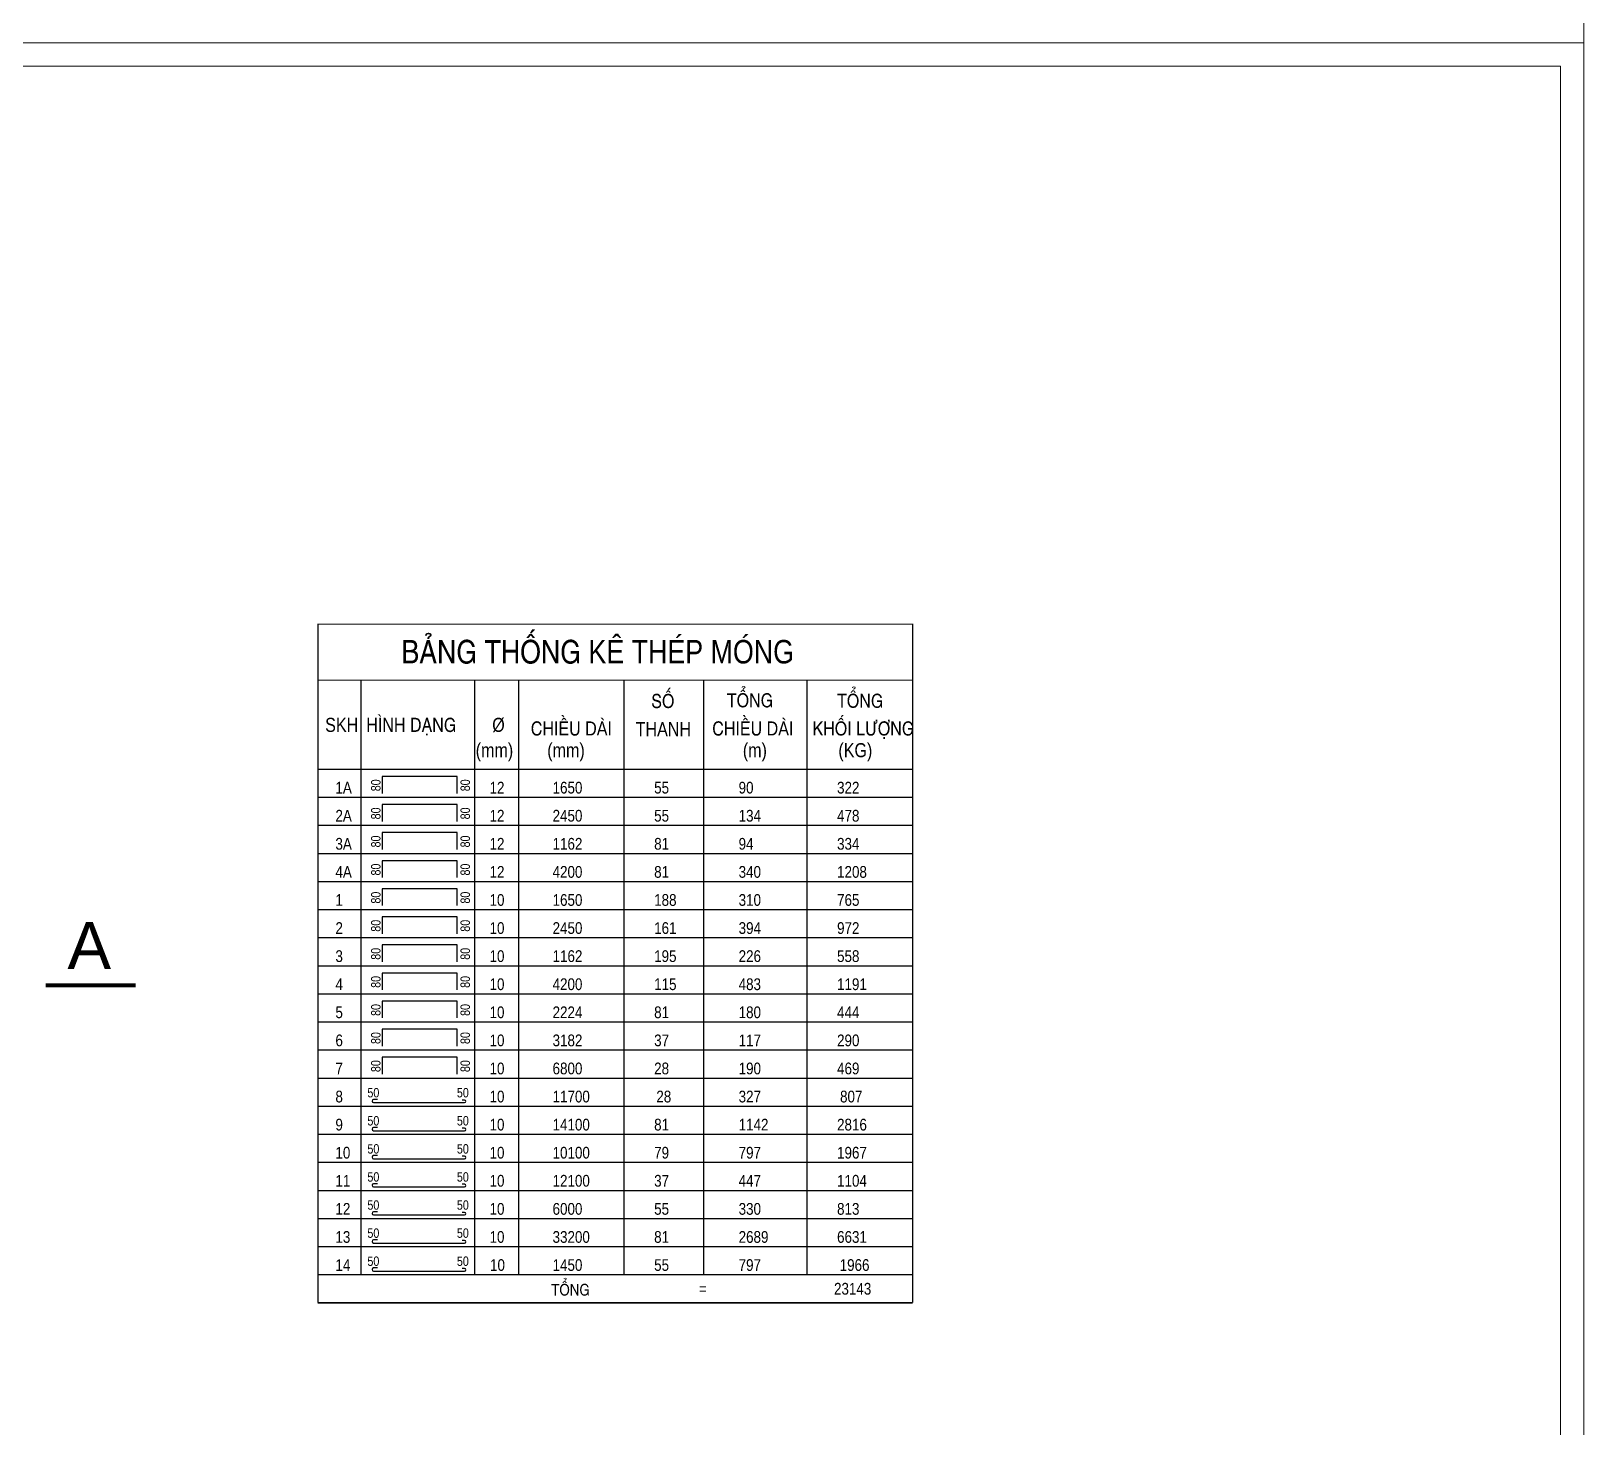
# Model space of a CAD drawing. Extents: x -1107188 to -523840, y 39692 to 514392.
# Drawn here: x -1056369 to -1023188, y 69517 to 99342 of the extents above; entities that cross this region are included whole.
import ezdxf
from ezdxf.enums import TextEntityAlignment as Align

# ---------------------------------------------------------------- set-up
doc = ezdxf.new("R2010")
doc.units = 0
doc.layers.get('0').update_dxf_attribs({"color": 255, "linetype": 'CONTINUOUS'})
doc.layers.add('00-KICH THUOC', color=6, linetype='CONTINUOUS', lineweight=9)
doc.layers.add('cot', color=4, linetype='CONTINUOUS', lineweight=0)
for name, color, linetype in [('TEXT', 7, 'CONTINUOUS'), ('THEP', 6, 'CONTINUOUS'), ('TUONG', 131, 'CONTINUOUS')]:
    doc.layers.add(name, color=color, linetype=linetype)
doc.styles.add('DIM-NEW', font='')
doc.styles.add('SO BV', font='', dxfattribs={"height": 200})
doc.styles.add('TEN BV', font='', dxfattribs={"height": 350})
doc.styles.add('VNI-HELVE', font='')
doc.styles.get('DIM-NEW').set_extended_font_data('VNI-Helve-Condense')
doc.styles.get('SO BV').set_extended_font_data('VNI-Helve-Condense')
doc.styles.get('TEN BV').set_extended_font_data('VNI-Helve-Condense', bold=True)
doc.styles.get('VNI-HELVE').set_extended_font_data('VNI-Helve')

# ---------------------------------------------------------------- blocks, each defined once
blk = doc.blocks.new('KHUNGTEN')
at = {"color": 3, "linetype": 'Continuous'}
for points in [[(-593653, 217892), (-593653, 277292), (-509653, 277292), (-509653, 217892), (-593653, 217892)], [(-593153, 218392), (-593153, 276792), (-510153, 276792), (-510153, 218392)]]:
    blk.add_lwpolyline(points, close=True, dxfattribs=at)
at = {"style": 'TEN BV'}
for tag, p in [('TEB_BV', (-518299, 222628)), ('LOAI_BV', (-511918, 220684)), ('TL', (-512164, 219751))]:
    blk.add_attdef(tag, p, '', height=350, dxfattribs=at)
at = {"style": 'SO BV'}
for tag, p in [('SOBV', (-510673, 221020)), ('TONGSOBV', (-510673, 220591))]:
    blk.add_attdef(tag, text='', height=200, dxfattribs=at).set_placement(p, align=Align.CENTER)

msp = doc.modelspace()

# ---------------------------------------------------------------- linework, layer by layer
at = {"layer": 'cot', "lineweight": -2, "ltscale": 10}
for p, q in [((-1050238.43, 83571.604), (-1049325.89, 83571.604)), ((-1049325.89, 83571.604), (-1037533.212, 83571.604)), ((-1050238.43, 82971.604), (-1049325.89, 82971.604)), ((-1049325.89, 82971.604), (-1037533.212, 82971.604)), ((-1050238.43, 82371.604), (-1049325.89, 82371.604)), ((-1050238.43, 82371.604), (-1049325.89, 82371.604)), ((-1049325.89, 82371.604), (-1037533.212, 82371.604)), ((-1050238.43, 81771.604), (-1049325.89, 81771.604)), ((-1049325.89, 81771.604), (-1037533.212, 81771.604)), ((-1050238.43, 81171.604), (-1049325.89, 81171.604)), ((-1049325.89, 81171.604), (-1037533.212, 81171.604)), ((-1050238.43, 80571.604), (-1049325.89, 80571.604)), ((-1049325.89, 80571.604), (-1037533.212, 80571.604)), ((-1050238.43, 79971.604), (-1049325.89, 79971.604)), ((-1049325.89, 79971.604), (-1037533.212, 79971.604)), ((-1050238.43, 79371.604), (-1049325.89, 79371.604)), ((-1050238.43, 79371.604), (-1049325.89, 79371.604)), ((-1049325.89, 79371.604), (-1037533.212, 79371.604)), ((-1050238.43, 78771.604), (-1049325.89, 78771.604)), ((-1049325.89, 78771.604), (-1037533.212, 78771.604)), ((-1050238.43, 78171.604), (-1049325.89, 78171.604)), ((-1049325.89, 78171.604), (-1037533.212, 78171.604)), ((-1050238.43, 77571.604), (-1049325.89, 77571.604)), ((-1049325.89, 77571.604), (-1037533.212, 77571.604)), ((-1050238.43, 76971.604), (-1049325.89, 76971.604)), ((-1050238.43, 76971.604), (-1049325.89, 76971.604)), ((-1049325.89, 76971.604), (-1037533.212, 76971.604)), ((-1049325.89, 76971.604), (-1037533.212, 76971.604)), ((-1050238.43, 76371.604), (-1049325.89, 76371.604)), ((-1049325.89, 76371.604), (-1037533.212, 76371.604)), ((-1050238.43, 75771.604), (-1049325.89, 75771.604)), ((-1049325.89, 75771.604), (-1037533.212, 75771.604)), ((-1050238.43, 75171.604), (-1049325.89, 75171.604)), ((-1050238.43, 75171.604), (-1049325.89, 75171.604)), ((-1049325.89, 75171.604), (-1037533.212, 75171.604)), ((-1050238.43, 74571.604), (-1049325.89, 74571.604)), ((-1049325.89, 74571.604), (-1037533.212, 74571.604)), ((-1050238.43, 73971.604), (-1049325.89, 73971.604)), ((-1049325.89, 73971.604), (-1037533.212, 73971.604)), ((-1050238.43, 73371.604), (-1049325.89, 73371.604)), ((-1049325.89, 73371.604), (-1037533.212, 73371.604)), ((-1050238.43, 72771.604), (-1049325.89, 72771.604)), ((-1049325.89, 72771.604), (-1037533.212, 72771.604)), ((-1049325.89, 72771.604), (-1037533.212, 72771.604)), ((-1050238.43, 72171.604), (-1049325.89, 72171.604)), ((-1049325.89, 72171.604), (-1037533.212, 72171.604))]:
    msp.add_line(p, q, dxfattribs=at)
at = {"layer": 'TEXT', "const_width": 80}
msp.add_lwpolyline([(-1056056.78, 78953.455), (-1054134.92, 78953.455)], dxfattribs=at)
at = {"layer": 'THEP', "ltscale": 10}
for points in [[(-1047265.39, 83055.133), (-1047265.39, 83415.598), (-1047265.39, 83415.598), (-1047340.39, 83415.598), (-1048867.87, 83415.598), (-1048867.87, 83415.598), (-1048867.87, 83055.133)], [(-1047265.39, 82455.133), (-1047265.39, 82815.598), (-1047265.39, 82815.598), (-1047340.39, 82815.598), (-1048867.87, 82815.598), (-1048867.87, 82815.598), (-1048867.87, 82455.133)], [(-1047265.39, 81855.133), (-1047265.39, 82215.598), (-1047265.39, 82215.598), (-1047340.39, 82215.598), (-1048867.87, 82215.598), (-1048867.87, 82215.598), (-1048867.87, 81855.133)], [(-1047265.39, 81255.133), (-1047265.39, 81615.598), (-1047265.39, 81615.598), (-1047340.39, 81615.598), (-1048867.87, 81615.598), (-1048867.87, 81615.598), (-1048867.87, 81255.133)], [(-1047265.39, 80655.133), (-1047265.39, 81015.598), (-1047265.39, 81015.598), (-1047340.39, 81015.598), (-1048867.87, 81015.598), (-1048867.87, 81015.598), (-1048867.87, 80655.133)], [(-1047265.39, 80055.133), (-1047265.39, 80415.598), (-1047265.39, 80415.598), (-1047340.39, 80415.598), (-1048867.87, 80415.598), (-1048867.87, 80415.598), (-1048867.87, 80055.133)], [(-1047265.39, 79455.133), (-1047265.39, 79815.598), (-1047265.39, 79815.598), (-1047340.39, 79815.598), (-1048867.87, 79815.598), (-1048867.87, 79815.598), (-1048867.87, 79455.133)], [(-1047265.39, 78855.133), (-1047265.39, 79215.598), (-1047265.39, 79215.598), (-1047340.39, 79215.598), (-1048867.87, 79215.598), (-1048867.87, 79215.598), (-1048867.87, 78855.133)], [(-1047265.39, 78255.133), (-1047265.39, 78615.598), (-1047265.39, 78615.598), (-1047340.39, 78615.598), (-1048867.87, 78615.598), (-1048867.87, 78615.598), (-1048867.87, 78255.133)], [(-1047265.39, 77655.133), (-1047265.39, 78015.598), (-1047265.39, 78015.598), (-1047340.39, 78015.598), (-1048867.87, 78015.598), (-1048867.87, 78015.598), (-1048867.87, 77655.133)], [(-1047265.39, 77055.133), (-1047265.39, 77415.598), (-1047265.39, 77415.598), (-1047340.39, 77415.598), (-1048867.87, 77415.598), (-1048867.87, 77415.598), (-1048867.87, 77055.133)]]:
    msp.add_lwpolyline(points, dxfattribs=at)
at = {"layer": 'THEP'}
for points in [[(-1048966.329, 76514.967), (-1049049.171, 76514.967, 1), (-1049049.171, 76445.997), (-1047104.631, 76445.997, 1), (-1047104.631, 76501.173), (-1047159.859, 76501.173)], [(-1048966.329, 75914.967), (-1049049.171, 75914.967, 1), (-1049049.171, 75845.997), (-1047104.631, 75845.997, 1), (-1047104.631, 75901.173), (-1047159.859, 75901.173)], [(-1048966.329, 75314.967), (-1049049.171, 75314.967, 1), (-1049049.171, 75245.997), (-1047104.631, 75245.997, 1), (-1047104.631, 75301.173), (-1047159.859, 75301.173)], [(-1048966.329, 74714.967), (-1049049.171, 74714.967, 1), (-1049049.171, 74645.997), (-1047104.631, 74645.997, 1), (-1047104.631, 74701.173), (-1047159.859, 74701.173)], [(-1048966.329, 74114.967), (-1049049.171, 74114.967, 1), (-1049049.171, 74045.997), (-1047104.631, 74045.997, 1), (-1047104.631, 74101.173), (-1047159.859, 74101.173)], [(-1048966.329, 73514.967), (-1049049.171, 73514.967, 1), (-1049049.171, 73445.997), (-1047104.631, 73445.997, 1), (-1047104.631, 73501.173), (-1047159.859, 73501.173)], [(-1048966.329, 72914.967), (-1049049.171, 72914.967, 1), (-1049049.171, 72845.997), (-1047104.631, 72845.997, 1), (-1047104.631, 72901.173), (-1047159.859, 72901.173)]]:
    msp.add_lwpolyline(points, format="xyb", dxfattribs=at)
at = {"layer": 'TUONG', "lineweight": -2, "ltscale": 10}
for p, q in [((-1049325.89, 85472.744), (-1049325.89, 72771.604)), ((-1046894.459, 85472.744), (-1046894.459, 72771.604)), ((-1045956.307, 85472.744), (-1045956.307, 72771.604)), ((-1043703.621, 85472.744), (-1043703.621, 72771.604)), ((-1042002.154, 85472.744), (-1042002.154, 72771.604)), ((-1039796.194, 85472.744), (-1039796.194, 72771.604)), ((-1050238.43, 83571.604), (-1037533.212, 83571.604))]:
    msp.add_line(p, q, dxfattribs=at)
at = {"layer": 'TUONG', "lineweight": -2, "ltscale": 10, "const_width": 25}
for points in [[(-1037533.212, 72171.604), (-1037533.212, 86670.765), (-1050238.43, 86670.765), (-1050238.43, 72171.604)], [(-1050238.43, 85472.744), (-1037533.212, 85472.744)], [(-1050238.43, 72171.604), (-1037533.212, 72171.604)]]:
    msp.add_lwpolyline(points, dxfattribs=at)

# ---------------------------------------------------------------- block references
at = {"layer": '00-KICH THUOC'}
for p in [(-513535.14, -118800), (-513535.14, -178200)]:
    msp.add_blockref('KHUNGTEN', p, dxfattribs=at)

# ---------------------------------------------------------------- texts
at = {"layer": 'TEXT'}
for s, height, style, p in [('BAÛNG THOÁNG KEÂ THEÙP MOÙNG', 500, 'DIM-NEW', (-1048455.383, 85831.377)), ('SOÁ ', 300, 'DIM-NEW', (-1043116.688, 84878.584)), ('TOÅNG ', 300, 'DIM-NEW', (-1041502.145, 84893.962)), ('TOÅNG ', 300, 'DIM-NEW', (-1039147.077, 84882.995)), ('SKH', 300, 'DIM-NEW', (-1050084.557, 84368.528)), ('HÌNH DAÏNG', 300, 'DIM-NEW', (-1049206.791, 84368.528)), ('%%254', 300, 'DIM-NEW', (-1046515.177, 84368.528)), ('CHIEÀU DAØI', 300, 'DIM-NEW', (-1045690.475, 84291.483)), ('CHIEÀU DAØI', 300, 'DIM-NEW', (-1041812.948, 84291.483)), ('KHOÁI LÖÔÏNG', 300, 'DIM-NEW', (-1039671.998, 84291.483)), ('THANH', 300, 'DIM-NEW', (-1043449.765, 84275.984)), ('(mm)', 300, 'DIM-NEW', (-1046867.881, 83827.448)), ('(mm)', 300, 'DIM-NEW', (-1045339.08, 83827.448)), ('(m)', 300, 'DIM-NEW', (-1041160.464, 83827.448)), ('(KG)', 300, 'DIM-NEW', (-1039118.957, 83827.448)), ('1A', 250, 'DIM-NEW', (-1049864.929, 83051.604)), ('12', 250, 'DIM-NEW', (-1046572.025, 83051.604)), ('1650', 250, 'DIM-NEW', (-1045225.262, 83051.604)), ('55', 250, 'DIM-NEW', (-1043054.864, 83051.604)), ('90', 250, 'DIM-NEW', (-1041249.923, 83051.604)), ('322', 250, 'DIM-NEW', (-1039146.662, 83051.604)), ('2A', 250, 'DIM-NEW', (-1049864.929, 82451.604)), ('12', 250, 'DIM-NEW', (-1046572.025, 82451.604)), ('2450', 250, 'DIM-NEW', (-1045225.262, 82451.604)), ('55', 250, 'DIM-NEW', (-1043054.864, 82451.604)), ('134', 250, 'DIM-NEW', (-1041249.923, 82451.604)), ('478', 250, 'DIM-NEW', (-1039146.662, 82451.604)), ('3A', 250, 'DIM-NEW', (-1049864.929, 81851.604)), ('12', 250, 'DIM-NEW', (-1046572.025, 81851.604)), ('1162', 250, 'DIM-NEW', (-1045225.262, 81851.604)), ('81', 250, 'DIM-NEW', (-1043054.864, 81851.604)), ('94', 250, 'DIM-NEW', (-1041249.923, 81851.604)), ('334', 250, 'DIM-NEW', (-1039146.662, 81851.604)), ('4A', 250, 'DIM-NEW', (-1049864.929, 81251.604)), ('12', 250, 'DIM-NEW', (-1046572.025, 81251.604)), ('4200', 250, 'DIM-NEW', (-1045225.262, 81251.604)), ('81', 250, 'DIM-NEW', (-1043054.864, 81251.604)), ('340', 250, 'DIM-NEW', (-1041249.923, 81251.604)), ('1208', 250, 'DIM-NEW', (-1039146.662, 81251.604)), ('1', 250, 'DIM-NEW', (-1049864.929, 80651.604)), ('10', 250, 'DIM-NEW', (-1046572.025, 80651.604)), ('1650', 250, 'DIM-NEW', (-1045225.262, 80651.604)), ('188', 250, 'DIM-NEW', (-1043054.864, 80651.604)), ('310', 250, 'DIM-NEW', (-1041249.923, 80651.604)), ('765', 250, 'DIM-NEW', (-1039146.662, 80651.604)), ('A', 1000, 'VNI-HELVE', (-1055590.874, 79302.556)), ('2', 250, 'DIM-NEW', (-1049864.929, 80051.604)), ('10', 250, 'DIM-NEW', (-1046572.025, 80051.604)), ('2450', 250, 'DIM-NEW', (-1045225.262, 80051.604)), ('161', 250, 'DIM-NEW', (-1043054.864, 80051.604)), ('394', 250, 'DIM-NEW', (-1041249.923, 80051.604)), ('972', 250, 'DIM-NEW', (-1039146.662, 80051.604)), ('3', 250, 'DIM-NEW', (-1049864.929, 79451.604)), ('10', 250, 'DIM-NEW', (-1046572.025, 79451.604)), ('1162', 250, 'DIM-NEW', (-1045225.262, 79451.604)), ('195', 250, 'DIM-NEW', (-1043054.864, 79451.604)), ('226', 250, 'DIM-NEW', (-1041249.923, 79451.604)), ('558', 250, 'DIM-NEW', (-1039146.662, 79451.604)), ('4', 250, 'DIM-NEW', (-1049864.929, 78851.604)), ('10', 250, 'DIM-NEW', (-1046572.025, 78851.604)), ('4200', 250, 'DIM-NEW', (-1045225.262, 78851.604)), ('115', 250, 'DIM-NEW', (-1043054.864, 78851.604)), ('483', 250, 'DIM-NEW', (-1041249.923, 78851.604)), ('1191', 250, 'DIM-NEW', (-1039146.662, 78851.604)), ('5', 250, 'DIM-NEW', (-1049864.929, 78251.604)), ('10', 250, 'DIM-NEW', (-1046572.025, 78251.604)), ('2224', 250, 'DIM-NEW', (-1045225.262, 78251.604)), ('81', 250, 'DIM-NEW', (-1043054.864, 78251.604)), ('180', 250, 'DIM-NEW', (-1041249.923, 78251.604)), ('444', 250, 'DIM-NEW', (-1039146.662, 78251.604)), ('6', 250, 'DIM-NEW', (-1049864.929, 77651.604)), ('10', 250, 'DIM-NEW', (-1046572.025, 77651.604)), ('3182', 250, 'DIM-NEW', (-1045225.262, 77651.604)), ('37', 250, 'DIM-NEW', (-1043054.864, 77651.604)), ('117', 250, 'DIM-NEW', (-1041249.923, 77651.604)), ('290', 250, 'DIM-NEW', (-1039146.662, 77651.604)), ('7', 250, 'DIM-NEW', (-1049864.929, 77051.604)), ('10', 250, 'DIM-NEW', (-1046572.025, 77051.604)), ('6800', 250, 'DIM-NEW', (-1045225.262, 77051.604)), ('28', 250, 'DIM-NEW', (-1043054.864, 77051.604)), ('190', 250, 'DIM-NEW', (-1041249.923, 77051.604)), ('469', 250, 'DIM-NEW', (-1039146.662, 77051.604)), ('8', 250, 'DIM-NEW', (-1049864.929, 76451.604)), ('50', 200, 'DIM-NEW', (-1049182.094, 76558.901)), ('50', 200, 'DIM-NEW', (-1047270.069, 76558.901)), ('10', 250, 'DIM-NEW', (-1046572.025, 76451.604)), ('11700', 250, 'DIM-NEW', (-1045225.262, 76451.604)), ('28', 250, 'DIM-NEW', (-1043008.237, 76451.604)), ('327', 250, 'DIM-NEW', (-1041249.923, 76451.604)), ('807', 250, 'DIM-NEW', (-1039082.844, 76451.604)), ('9', 250, 'DIM-NEW', (-1049864.929, 75851.604)), ('50', 200, 'DIM-NEW', (-1049182.094, 75958.901)), ('50', 200, 'DIM-NEW', (-1047270.069, 75958.901)), ('10', 250, 'DIM-NEW', (-1046572.025, 75851.604)), ('14100', 250, 'DIM-NEW', (-1045225.262, 75851.604)), ('81', 250, 'DIM-NEW', (-1043054.864, 75851.604)), ('1142', 250, 'DIM-NEW', (-1041249.923, 75851.604)), ('2816', 250, 'DIM-NEW', (-1039146.662, 75851.604)), ('10', 250, 'DIM-NEW', (-1049864.929, 75251.604)), ('50', 200, 'DIM-NEW', (-1049182.094, 75358.901)), ('50', 200, 'DIM-NEW', (-1047270.069, 75358.901)), ('10', 250, 'DIM-NEW', (-1046572.025, 75251.604)), ('10100', 250, 'DIM-NEW', (-1045225.262, 75251.604)), ('79', 250, 'DIM-NEW', (-1043054.864, 75251.604)), ('797', 250, 'DIM-NEW', (-1041249.923, 75251.604)), ('1967', 250, 'DIM-NEW', (-1039146.662, 75251.604)), ('11', 250, 'DIM-NEW', (-1049864.929, 74651.604)), ('50', 200, 'DIM-NEW', (-1049182.094, 74758.901)), ('50', 200, 'DIM-NEW', (-1047270.069, 74758.901)), ('10', 250, 'DIM-NEW', (-1046572.025, 74651.604)), ('12100', 250, 'DIM-NEW', (-1045225.262, 74651.604)), ('37', 250, 'DIM-NEW', (-1043054.864, 74651.604)), ('447', 250, 'DIM-NEW', (-1041249.923, 74651.604)), ('1104', 250, 'DIM-NEW', (-1039146.662, 74651.604)), ('50', 200, 'DIM-NEW', (-1049182.094, 74158.901)), ('50', 200, 'DIM-NEW', (-1047270.069, 74158.901)), ('12', 250, 'DIM-NEW', (-1049864.929, 74051.604)), ('10', 250, 'DIM-NEW', (-1046572.025, 74051.604)), ('6000', 250, 'DIM-NEW', (-1045225.262, 74051.604)), ('55', 250, 'DIM-NEW', (-1043054.864, 74051.604)), ('330', 250, 'DIM-NEW', (-1041249.923, 74051.604)), ('813', 250, 'DIM-NEW', (-1039146.662, 74051.604)), ('13', 250, 'DIM-NEW', (-1049864.929, 73451.604)), ('50', 200, 'DIM-NEW', (-1049182.094, 73558.901)), ('50', 200, 'DIM-NEW', (-1047270.069, 73558.901)), ('10', 250, 'DIM-NEW', (-1046572.025, 73451.604)), ('33200', 250, 'DIM-NEW', (-1045225.262, 73451.604)), ('81', 250, 'DIM-NEW', (-1043054.864, 73451.604)), ('2689', 250, 'DIM-NEW', (-1041249.923, 73451.604)), ('6631', 250, 'DIM-NEW', (-1039146.662, 73451.604)), ('14', 250, 'DIM-NEW', (-1049864.929, 72851.604)), ('50', 200, 'DIM-NEW', (-1049182.094, 72958.901)), ('50', 200, 'DIM-NEW', (-1047270.069, 72958.901)), ('10', 250, 'DIM-NEW', (-1046561.836, 72851.604)), ('1450', 250, 'DIM-NEW', (-1045225.262, 72851.604)), ('55', 250, 'DIM-NEW', (-1043054.864, 72851.604)), ('797', 250, 'DIM-NEW', (-1041249.923, 72851.604)), ('1966', 250, 'DIM-NEW', (-1039091.109, 72851.604)), ('TOÅNG', 250, 'DIM-NEW', (-1045254.759, 72324.628)), ('=', 250, 'DIM-NEW', (-1042096.952, 72344.843)), ('23143', 250, 'DIM-NEW', (-1039211.846, 72344.843))]:
    msp.add_text(s, height=height, dxfattribs=dict(at, style=style)).set_placement(p)
at = {"layer": 'TEXT', "style": 'DIM-NEW'}
for p in [(-1048902.789, 83099.026), (-1046992.183, 83099.026), (-1048902.789, 82499.026), (-1046992.183, 82499.026), (-1048902.789, 81899.026), (-1046992.183, 81899.026), (-1048902.789, 81299.026), (-1046992.183, 81299.026), (-1048902.789, 80699.026), (-1046992.183, 80699.026), (-1048902.789, 80099.026), (-1046992.183, 80099.026), (-1048902.789, 79499.026), (-1046992.183, 79499.026), (-1048902.789, 78899.026), (-1046992.183, 78899.026), (-1048902.789, 78299.026), (-1046992.183, 78299.026), (-1048902.789, 77699.026), (-1046992.183, 77699.026), (-1048902.789, 77099.026), (-1046992.183, 77099.026)]:
    msp.add_text('80', height=200, rotation=90, dxfattribs=at).set_placement(p)

doc.saveas('drawing.dxf')
